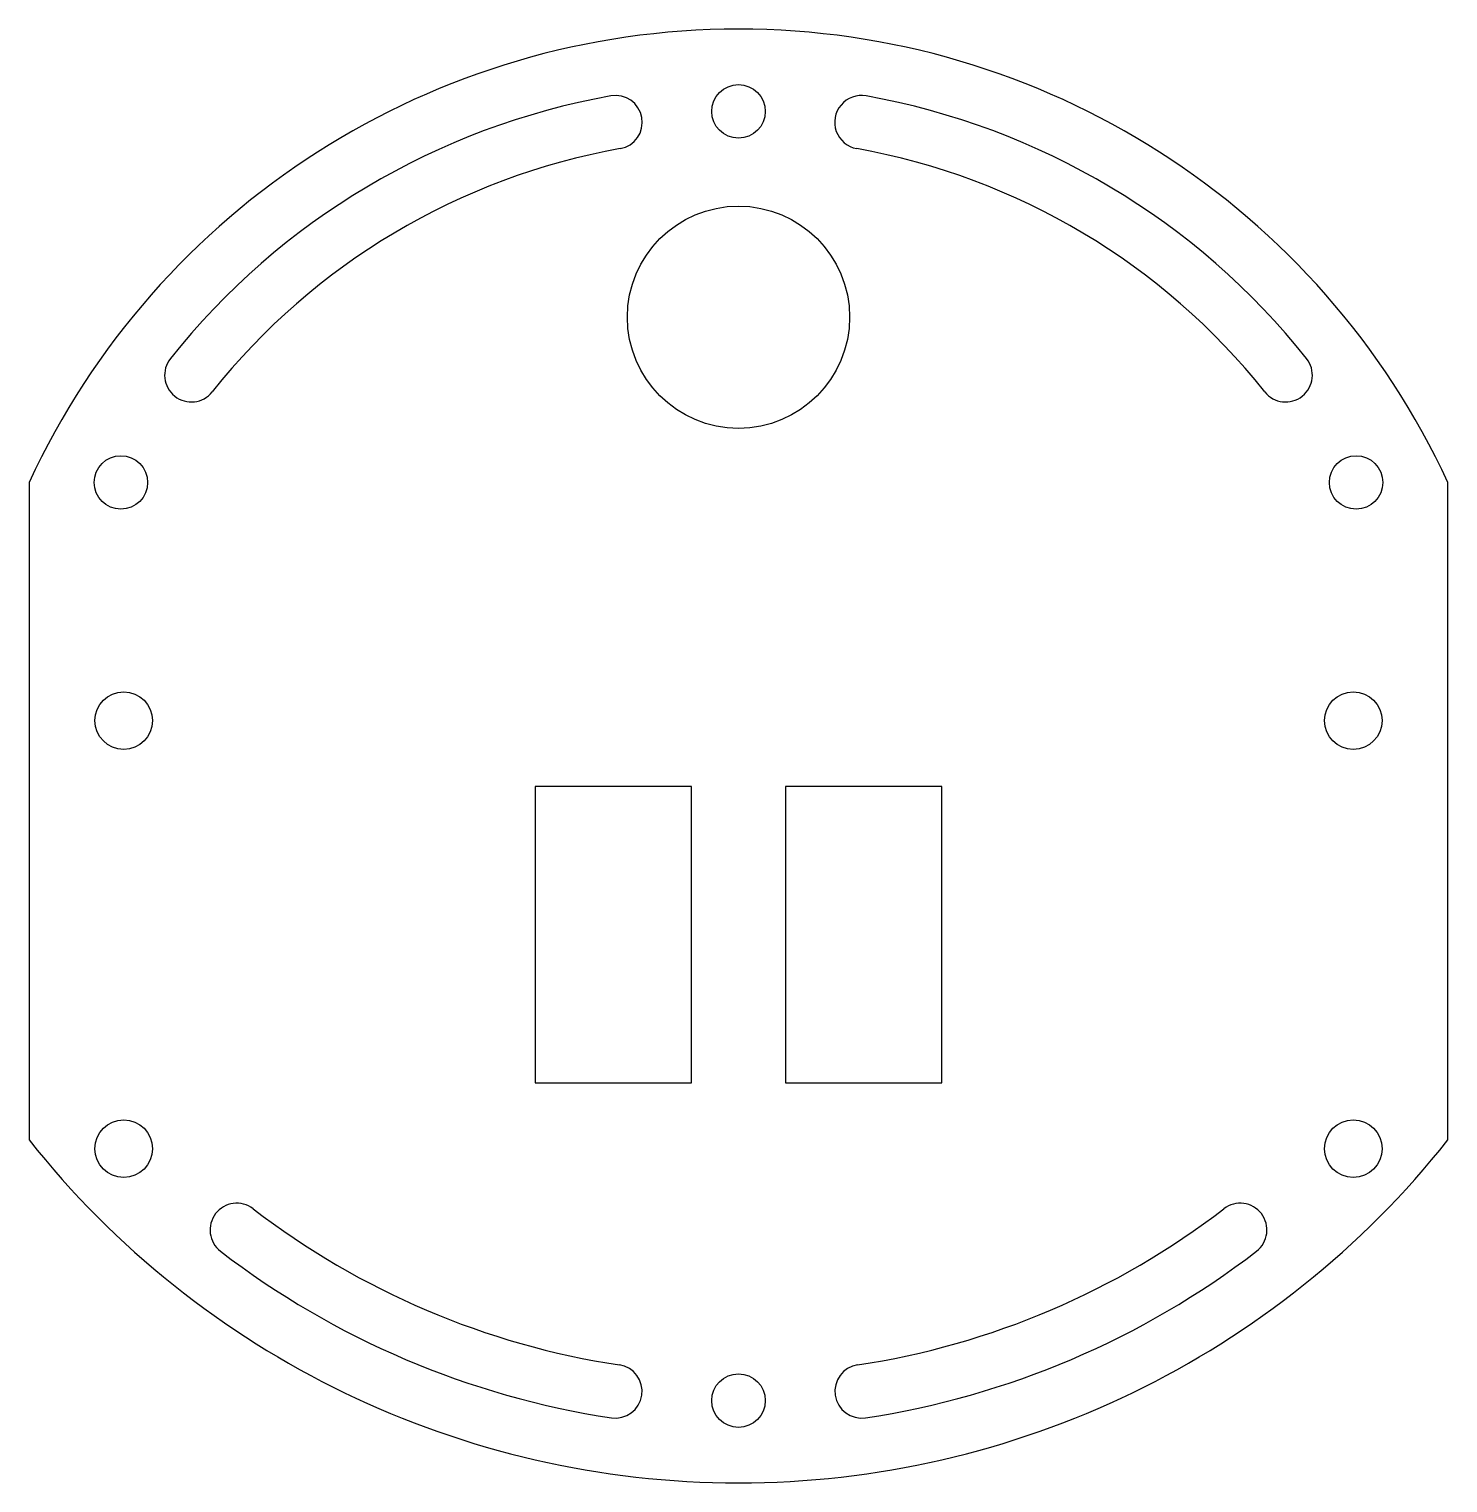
# Model space of a CAD drawing. Header units: millimetres. Extents: x -86 to 86, y -82 to 95.
import ezdxf

# ---------------------------------------------------------------- set-up
doc = ezdxf.new("R2010")
doc.units = ezdxf.units.MM

msp = doc.modelspace()

# ---------------------------------------------------------------- linework, layer by layer
at = {"color": 7, "linetype": 'Continuous', "lineweight": 25}
for p, q in [((-86.2, 39.93), (-86.2, -39.93)), ((86.2, -39.93), (86.2, 39.93)), ((-24.7, 3), (-24.7, -33)), ((-5.7, 3), (-24.7, 3)), ((-5.7, -33), (-5.7, 3)), ((24.7, 3), (5.7, 3)), ((5.7, 3), (5.7, -33)), ((24.7, -33), (24.7, 3)), ((-24.7, -33), (-5.7, -33)), ((5.7, -33), (24.7, -33))]:
    msp.add_line(p, q, dxfattribs=at)
for centre, radius in [((0, 85), 3.25), ((0, 60), 13.5), ((-75.04, 39.93), 3.25), ((75.04, 39.93), 3.25), ((-74.7, 11), 3.5), ((74.7, 11), 3.5), ((-74.7, -41), 3.5), ((74.7, -41), 3.5), ((0, -71.6), 3.25)]:
    msp.add_circle(centre, radius, dxfattribs=at)
for centre, radius, start, end in [((0, 0), 95, 24.8558, 155.1442), ((0, 0), 88.25, 100.1242, 141.4588), ((-14.94, 83.68), 3.25, 280.1242, 100.1242), ((14.94, 83.68), 3.25, 79.8758, 259.8758), ((0, 0), 88.25, 38.5412, 79.8758), ((0, 0), 81.75, 100.1242, 141.4588), ((0, 0), 81.75, 38.5412, 79.8758), ((-66.48, 52.96), 3.25, 141.4588, 321.4588), ((66.48, 52.96), 3.25, 218.5412, 38.5412), ((0, 28.4), 110, 218.4053, 321.5947), ((-60.96, -50.87), 3.25, 52.4425, 232.4425), ((60.96, -50.87), 3.25, 307.5575, 127.5575), ((0, 28.4), 96.75, 232.4425, 261.3976), ((0, 28.4), 96.75, 278.6024, 307.5575), ((0, 28.4), 103.25, 232.4425, 261.3976), ((0, 28.4), 103.25, 278.6024, 307.5575), ((-14.96, -70.47), 3.25, 261.3976, 81.3976), ((14.96, -70.47), 3.25, 98.6024, 278.6024)]:
    msp.add_arc(centre, radius, start, end, dxfattribs=at)

doc.saveas('drawing.dxf')
